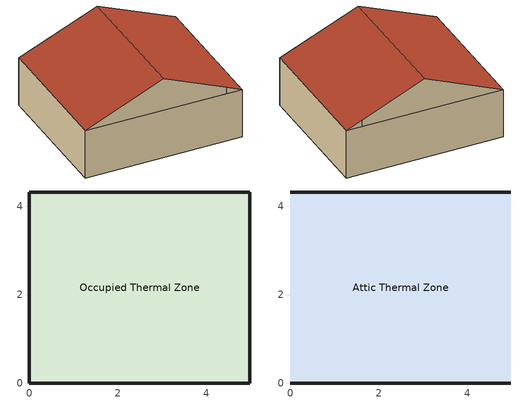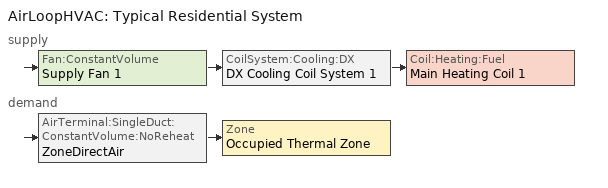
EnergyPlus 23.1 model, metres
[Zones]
Occupied Thermal Zone
 floor ground (FLOOR:LIVING): 4.98,4.32 4.98,0 0,0 0,4.32 z0
 wall outside (EXTWALL:LIVING): 4.98,0 4.98,4.32 0,4.32 0,0 4.98,0 z0:1.6
Attic Thermal Zone
 floor to Occupied Thermal Zone (Ceiling FATM): 4.98,4.32 4.98,0 0,0 0,4.32 z1.6
 wall outside (Gable FATM): 2.49,4.32,2.65 4.48,4.32,1.81 4.48,4.32,1.6 0,4.32,1.6; 4.48,4.32,1.81 4.98,4.32,1.6 4.48,4.32,1.6; 2.49,0,2.65 0,0,1.6 4.48,0,1.6 4.48,0,1.81; 4.48,0,1.81 4.48,0,1.6 4.98,0,1.6
 roof outside (Roof FATM): 2.49,0,2.65 4.98,0,1.6 4.98,4.32,1.6 2.49,4.32,2.65; 2.49,4.32,2.65 0,4.32,1.6 0,0,1.6 2.49,0,2.65
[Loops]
AirLoopHVAC 'Typical Residential System'
 supply: Fan:ConstantVolume 'Supply Fan 1' > CoilSystem:Cooling:DX 'DX Cooling Coil System 1' > Coil:Heating:Fuel 'Main Heating Coil 1'
 demand: AirTerminal:SingleDuct:ConstantVolume:NoReheat 'ZoneDirectAir' > Zone 'Occupied Thermal Zone'
[Site:Location]
CHICAGO_IL_USA TMY2-94846: Latitude {deg}=41.78; Longitude {deg}=-87.75; Time Zone {hr}=-6; Elevation {m}=190
[SizingPeriod:DesignDay] Day of Month=21; Humidity Condition Type=Wetbulb; Barometric Pressure {Pa}=99063; Rain Indicator=No; Snow Indicator=No; Daylight Saving Time Indicator=No; Solar Model Indicator=ASHRAEClearSky
Name | Month | Day Type | Maximum Dry-Bulb Temperature {C} | Daily Dry-Bulb Temperature Range {deltaC} | Wetbulb or DewPoint at Maximum Dry-Bulb {C} | Wind Speed {m/s} | Wind Direction {deg} | Sky Clearness
CHICAGO_IL_USA Annual Heating 99% Design Conditions DB | 1 | WinterDesignDay | -17.3 | 0 | -17.3 | 4.9 | 270 | 0
CHICAGO_IL_USA Annual Cooling 1% Design Conditions DB/MCWB | 7 | SummerDesignDay | 31.5 | 10.7 | 23 | 5.3 | 230 | 1
[Site:GroundTemperature:BuildingSurface]
20.03, 20.03, 20.13, 20.3, 20.43, 20.52, 20.62, 20.77, 20.78, 20.55, 20.44, 20.2
[Building]
House with AirflowNetwork simulation: North Axis {deg}=0; Terrain=Suburbs; Loads Convergence Tolerance Value {W}=0.001; Temperature Convergence Tolerance Value {deltaC}=0.005; Solar Distribution=FullInteriorAndExterior; Maximum Number of Warmup Days=25; Minimum Number of Warmup Days=6
[Material] Thermal Absorptance=0.9
Name | Roughness | Thickness {m} | Conductivity {W/m-K} | Density {kg/m3} | Specific Heat {J/kg-K} | Solar Absorptance | Visible Absorptance
Wood Trusses | MediumRough | 0.045 | 0.13 | 500 | 1630 | 0.7 | 0.7
Insulation2 | Rough | 0.25 | 0.034 | 30 | 840 | 0.7 | 0.7
Plywood FATM | Rough | 0.012701 | 0.091 | 460 | 1880 | 0.7 | 0.7
Insulation FATM | Rough | 0.19812 | 0.0529757 | 99.99 | 970.317 | 0.7 | 0.7
Shingles FATM | Rough | 0.009525 | 0.1227 | 920 | 1260 | 0.7 | 0.7
A1 - 1 IN STUCCO | Smooth | 0.0253898 | 0.691831 | 1858.142 | 836.8 | 0.92 | 0.92
CB11 | MediumRough | 0.2032 | 1.048 | 1105 | 837 | 0.2 | 0.2
GP01 | MediumSmooth | 0.0127 | 0.16 | 801 | 837 | 0.75 | 0.75
CC03 | MediumRough | 0.1016 | 1.31 | 2243 | 837 | 0.65 | 0.65
[Material:NoMass]
CP02: Roughness=Rough; Thermal Resistance {m2-K/W}=0.217; Thermal Absorptance=0.9; Solar Absorptance=0.75; Visible Absorptance=0.75
[Construction]
Trusses: Wood Trusses
Ceiling FATM: Insulation FATM
Roof FATM: Shingles FATM, Plywood FATM
Gable FATM: Plywood FATM
EXTWALL:LIVING: A1 - 1 IN STUCCO, CB11, Insulation2, GP01
FLOOR:LIVING: CC03, Insulation2, CP02
[Zone]
Attic Thermal Zone; Occupied Thermal Zone
[InternalMass]
TRUSSES: Construction=Trusses; Zone or ZoneList=Attic Thermal Zone; Surface Area {m2}=3.9
[ThermostatSetpoint:SingleHeatingOrCooling]
Setpoints: Setpoint Temperature Schedule=Heating/Cooling Setpoints
[AirLoopHVAC]
Typical Residential System: Design Supply Air Flow Rate {m3/s}=0.037
[AvailabilityManager:Scheduled]
Reheat System 1 Avail: Schedule=HVACAvailSched
[SetpointManager:SingleZone:Reheat]
Supply Air Temp Manager: Control Variable=Temperature; Minimum Supply Air Temperature {C}=13; Maximum Supply Air Temperature {C}=45; Control Zone=Occupied Thermal Zone; Setpoint Node or NodeList=Supply Air Temp Nodes
[Zone equipment]
Occupied Thermal Zone: ZoneDirectAir
[CoilSystem:Cooling:DX]
DX Cooling Coil System 1: Availability Schedule=HVACAvailSched; Cooling Coil=ACDXCoil 1
[AirTerminal:SingleDuct:ConstantVolume:NoReheat]
ZoneDirectAir: Availability Schedule=HVACAvailSched; Maximum Air Flow Rate {m3/s}=0.037
[ZoneControl:Thermostat]
Zone Thermostat: Zone or ZoneList=Occupied Thermal Zone; Control Type Schedule=New Zone Control Type Sched; Control 1=Setpoints
[Coil:Heating:Fuel]
Main Heating Coil 1: Availability Schedule=HVACAvailSched; Fuel Type=NaturalGas; Burner Efficiency=0.8; Nominal Capacity {W}=3050
[Coil:Cooling:DX:SingleSpeed]
ACDXCoil 1: Availability Schedule=HVACAvailSched; Gross Rated Total Cooling Capacity {W}=650; Gross Rated Sensible Heat Ratio=0.8; Gross Rated Cooling COP {W/W}=3; Rated Air Flow Rate {m3/s}=0.037; 2023 Rated Evaporator Fan Power Per Volume Flow {W/(m3/s)}=934.4; Total Cooling Capacity Function of Temperature Curve=WindACCoolCapFT; Total Cooling Capacity Function of Flow Fraction Curve=WindACCoolCapFFF; Energy Input Ratio Function of Temperature Curve=WindACEIRFT; Energy Input Ratio Function of Flow Fraction Curve=WindACEIRFFF; Part Load Fraction Correlation Curve=WindACPLFFPLR
[Fan:ConstantVolume]
Supply Fan 1: Availability Schedule=HVACAvailSched; Fan Total Efficiency=0.7; Pressure Rise {Pa}=400; Maximum Flow Rate {m3/s}=0.037; Motor Efficiency=0.9; Motor In Airstream Fraction=1
[Schedule:Compact]
HVACAvailSched: Through: 12/31, For: AllDays, Until: 24:00, 1
Heating/Cooling Setpoints: Through: 12/31, For: AllDays, Until: 24:00, 23
New Zone Control Type Sched: Through: 12/31, For: AllDays, Until: 24:00, 3
[Curve:Biquadratic] Minimum Value of x=12.77778; Maximum Value of x=23.88889; Minimum Value of y=18; Maximum Value of y=46.11111; Input Unit Type for X=Temperature; Input Unit Type for Y=Temperature; Output Unit Type=Dimensionless
Name | Coefficient1 Constant | Coefficient2 x | Coefficient3 x**2 | Coefficient4 y | Coefficient5 y**2 | Coefficient6 x*y
WindACCoolCapFT | 0.942588 | 0.00954335 | 0.00068377 | -0.0110427 | 5.249e-06 | -9.72e-06
WindACEIRFT | 0.342414 | 0.034885 | -0.0006237 | 0.00497722 | 0.000437951 | -0.000728028
[Curve:Quadratic]
Name | Coefficient1 Constant | Coefficient2 x | Coefficient3 x**2 | Minimum Value of x | Maximum Value of x
WindACCoolCapFFF | 0.8 | 0.2 | 0 | 0.5 | 1.5
WindACEIRFFF | 1.1552 | -0.1808 | 0.0256 | 0.5 | 1.5
WindACPLFFPLR | 0.85 | 0.15 | 0 | 0 | 1
[AirflowNetwork:SimulationControl]
House AirflowNetwork: AirflowNetwork Control=MultizoneWithDistribution; Wind Pressure Coefficient Type=SurfaceAverageCalculation; Building Type=LOWRISE; Maximum Number of Iterations=500; Initialization Type=ZeroNodePressures; Relative Airflow Convergence Tolerance=1.0E-04; Absolute Airflow Convergence Tolerance {kg/s}=1.0E-06; Convergence Acceleration Limit=-0.5; Azimuth Angle of Long Axis of Building {deg}=0; Ratio of Building Width Along Short Axis to Width Along Long Axis=1
[AirflowNetwork:MultiZone:Zone] Minimum Venting Open Factor=0.00001; Indoor and Outdoor Temperature Difference Lower Limit For Maximum Venting Open Factor {deltaC}=0; Indoor and Outdoor Temperature Difference Upper Limit for Minimum Venting Open Factor {deltaC}=100; Indoor and Outdoor Enthalpy Difference Lower Limit For Maximum Venting Open Factor {deltaJ/kg}=0; Indoor and Outdoor Enthalpy Difference Upper Limit for Minimum Venting Open Factor {deltaJ/kg}=300000
Name | Ventilation Control Mode
Attic Thermal Zone | NOVENT
Occupied Thermal Zone | NoVent
[AirflowNetwork:MultiZone:ReferenceCrackConditions]
ReferenceCrackConditions: Reference Temperature {C}=20; Reference Barometric Pressure {Pa}=101325; Reference Humidity Ratio {kgWater/kgDryAir}=0
[AirflowNetwork:Distribution:Node] Node Height {m}=1
Name | Component Object Type or Node Type
EquipmentInletNode; ZoneSupplyNode; ZoneSupplyRegisterNode ATInlet; ZoneSupplyRegisterNode; ZoneOutletNode; ZoneReturnNode; MainReturnNode; MainInletNode; FanInletNode; FanOutletNode; HeatingInletNode; HeatingOutletNode | Other
SplitterNode | AirLoopHVAC:ZoneSplitter
MixerNode | AirLoopHVAC:ZoneMixer
[AirflowNetwork:Distribution:Component:Duct] Coefficient for Local Dynamic Loss Due to Fitting=0; Overall Moisture Transmittance Coefficient from Air to Air {kg/m2}=1e-07
Name | Duct Length {m} | Hydraulic Diameter {m} | Cross Section Area {m2} | Surface Roughness {m} | Heat Transmittance Coefficient (U-Factor) for Duct Wall Construction {W/m2-K}
MainTruck | 4.318 | 0.1524 | 0.0182 | 0.0009 | 57446.8
ZoneSupply | 3 | 0.1524 | 0.0182 | 0.0009 | 2.5
ZoneReturn | 3 | 0.1875 | 0.0276 | 0.0009 | 2.5
ZoneConnectionDuct; AirLoopReturn; AirLoopSupply | 0.1 | 0.375 | 0.1104 | 0.0001 | 2.5
MainReturn | 1 | 0.1875 | 0.0276 | 0.0009 | 2.5
ZoneSupply1Link2 ATInlet Duct | 0.0001 | 0.1524 | 0.0182 | 0.0009 | 1e-07
[AirflowNetwork:Distribution:Component:Fan]
Fan=Supply Fan 1
[AirflowNetwork:Distribution:Component:Coil] Air Path Length {m}=0.1; Air Path Hydraulic Diameter {m}=0.375
Name | Coil
 | ACDXCoil 1
 | Main Heating Coil 1
[AirflowNetwork:Distribution:Linkage]
Name | Node 1 | Node 2 | Component | Thermal Zone
Main Link | EquipmentInletNode | SplitterNode | MainTruck | Attic Thermal Zone
ZoneSupplyLink1 | SplitterNode | ZoneSupplyNode | ZoneSupply | Occupied Thermal Zone
ZoneSupply1Link2 ATInlet | ZoneSupplyRegisterNode ATInlet | ZoneSupplyRegisterNode | ZoneSupply1Link2 ATInlet Duct | Occupied Thermal Zone
ZoneSupply1Link2 | ZoneSupplyNode | ZoneSupplyRegisterNode ATInlet | ZoneSupply | Occupied Thermal Zone
ZoneSupplyConnectionLink | ZoneSupplyRegisterNode | Occupied Thermal Zone | ZoneConnectionDuct
ZoneReturnConnectionLink | Occupied Thermal Zone | ZoneOutletNode | ZoneConnectionDuct
ZoneReturn1Link | ZoneOutletNode | ZoneReturnNode | ZoneReturn | Occupied Thermal Zone
ZoneReturn2Link | ZoneReturnNode | MixerNode | ZoneReturn | Occupied Thermal Zone
ReturnMixerLink | MixerNode | MainReturnNode | MainReturn | Occupied Thermal Zone
SystemReturnLink | MainReturnNode | MainInletNode | AirLoopReturn
SystemInletLink | MainInletNode | FanInletNode | MainReturn | Occupied Thermal Zone
SupplyFanLink | FanInletNode | FanOutletNode | Supply Fan 1
CoolingCoilLink | FanOutletNode | HeatingInletNode | ACDXCoil 1
HeatingCoilLink | HeatingInletNode | HeatingOutletNode | Main Heating Coil 1
EquipmentAirLoopLink | HeatingOutletNode | EquipmentInletNode | AirLoopSupply
[AirflowNetwork:Distribution:DuctViewFactors]
Linkage=Main Link; Duct Surface Exposure Fraction=1; Duct Surface Emittance=0.9; Surface 1=Attic Ceiling; Surface 1 View Factor=0.704; Surface 2=Roof East; Surface 2 View Factor=0.118; Surface 3=Roof West; Surface 3 View Factor=0.118; Surface 4=Gable South; Surface 4 View Factor=0.03; Surface 5=Gable North; Surface 5 View Factor=0.03
[AirflowNetwork:MultiZone:Surface] Leakage Component=ZoneLeak; Window/Door Opening Factor, or Crack Factor=0.00001
Wall South; Wall East; Gable North 2; Gable South 2
[AirflowNetwork:MultiZone:Surface:Crack]
ZoneLeak: Air Mass Flow Coefficient at Reference Conditions {kg/s}=0.00001; Air Mass Flow Exponent=0.5; Reference Crack Conditions=ReferenceCrackConditions
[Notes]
ORNL_Attic_Experiment.idf
Basic file description: A 21 m^2 (226 ft^2) experimental house with slab-on-grade (no ground contact).
Highlights:             This file provides input used for validating EnergyPlus against the
ORNL attic experiment.
Simulation Location/Run: CHICAGO_IL_USA TMY2-94846, 2 design days, 2 run periods,
Run Control executes the design days only.
Location:                Chicago, IL
Design Days:             CHICAGO_IL_USA Annual Heating 99% Design Conditions DB, MaxDB= -17.3°C
CHICAGO_IL_USA Annual Cooling 1% Design Conditions, MaxDB=  31.5°C MCWB=  23.0°C
Run Period (Weather File): 1/1 - 12/31 CHICAGO_IL_USA TMY2-94846
Run Control:             No zone or system sizing, design day simulation.
Building:                There are 2 zones (occupied space and attic). The living zone is conditioned.
The attic zone is unconditioned.
The supply duct is located in the attic zone. All remaining ducts are in the occupied zone.
Control logic:           Always on to hold a zone temperature of 23 deg C
Floor Area:        21 m^2 (226 ft^2)
Number of Stories: 1
Zone Description Details (No attic zone):
Internal gains description:     None
Interzone Surfaces:             None
Internal Mass:                  Attic Trusses
People:                         None
Lights:                         None
Equipment:                      None
Windows:                        None
Detached Shading:               None
Daylight:                       None
Natural Ventilation:            None
Compact Schedules:              Yes
Solair Distribution:            None
HVAC:                           AirloopHVAC provides for constant 23 deg C occupied zone temperatures.
Zonal Equipment:                Living Zone - Direct Air
Central Air Handling Equipment: Yes
System Equipment Autosize:      No
Purchased Cooling:              No
Purchased Heating:              No
Purchased Chilled Water:        No
Purchased Hot Water:            No
Coils:                          Coil:Heating:Fuel
Coil:Cooling:DX:SingleSpeed
Pumps:                          None
Boilers:                        None
Chillers:                       None
Towers:                         None
Standard Reports:               None
Timestep or Hourly Variables:   Timestep
Time bins Report:               None
HTML Report:                    None
Environmental Emissions:        None
Utility Tariffs:                None
CHICAGO_IL_USA Annual Heating 99% Design Conditions DB, MaxDB= -17.3°C
